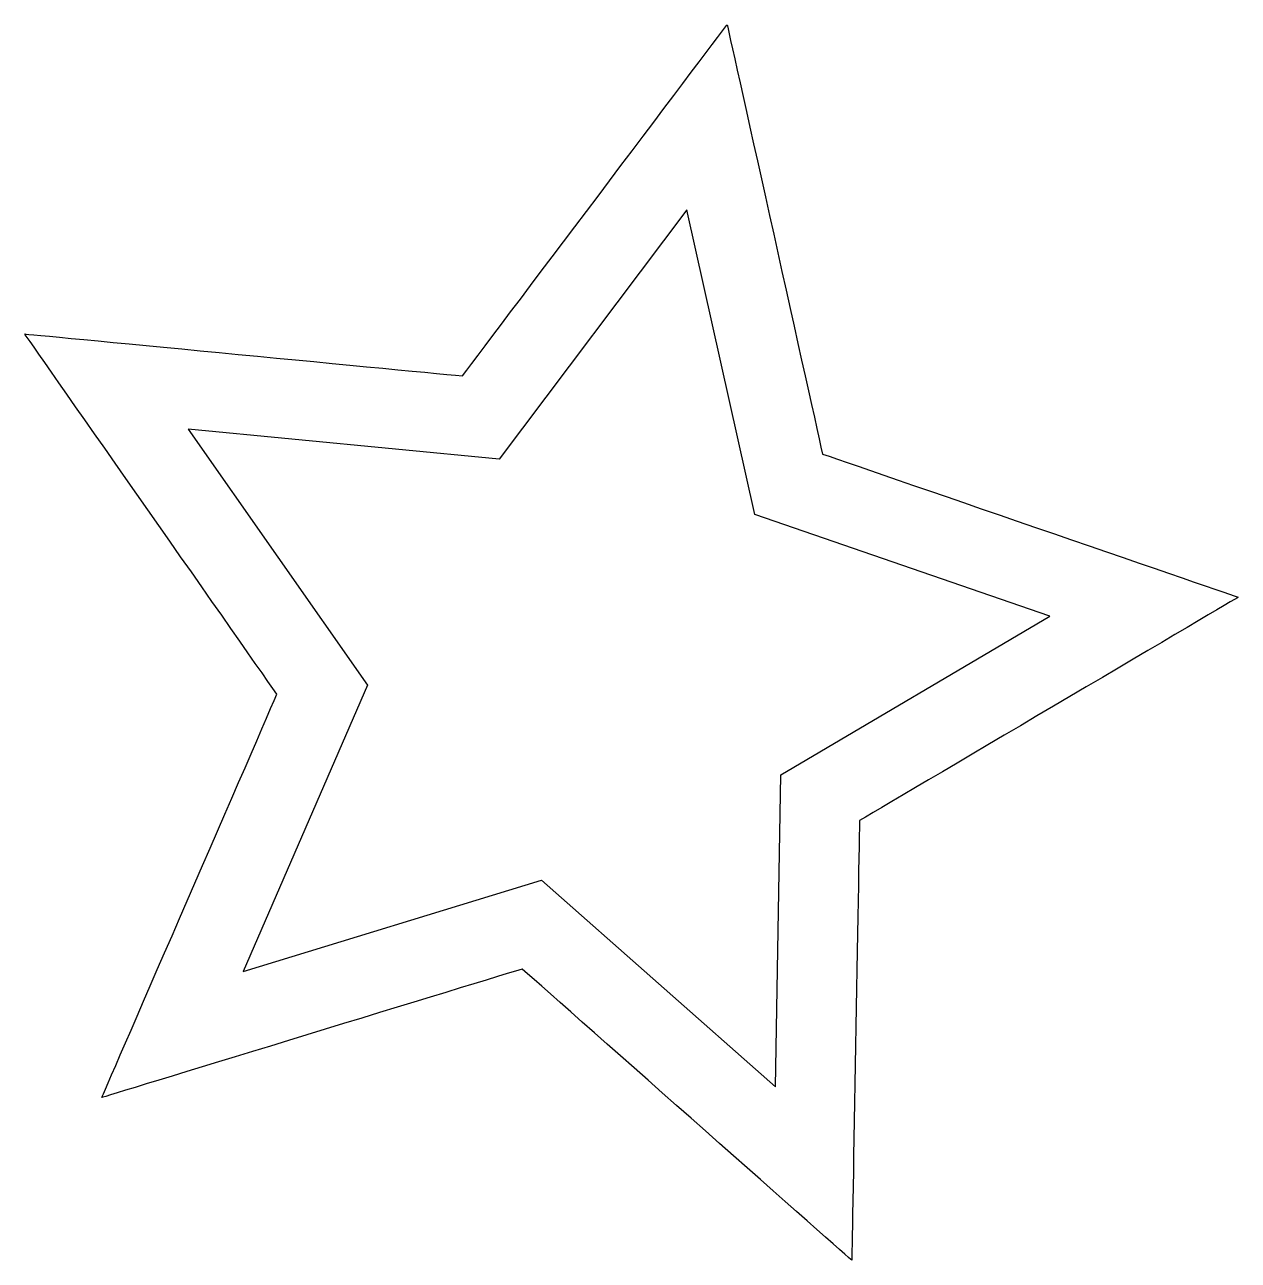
# Model space of a CAD drawing. Header units: centimetres. Extents: x -10.3 to 10.3, y -10.5 to 10.5.
import ezdxf

# ---------------------------------------------------------------- set-up
doc = ezdxf.new("R2010")
doc.units = ezdxf.units.CM
doc.header["$MEASUREMENT"] = 0
doc.layers.add('Camada 1', color=7, linetype='Continuous')

msp = doc.modelspace()

# ---------------------------------------------------------------- linework, layer by layer
at = {"layer": 'Camada 1'}
msp.add_open_spline([(-2.87808, 4.53885), (-3.98529, 4.64497), (-10.33087, 5.25304), (-10.33087, 5.25304), (-10.33087, 5.25304), (-10.33087, 5.25304), (-6.67504, 0.03106), (-6.03708, -0.88027), (-6.03708, -0.88027), (-6.48018, -1.90058), (-9.01935, -7.74756), (-9.01935, -7.74756), (-9.01935, -7.74756), (-9.01935, -7.74756), (-2.92306, -5.88447), (-1.85933, -5.5593), (-1.85933, -5.5593), (-1.02589, -6.29601), (3.75026, -10.5177), (3.75026, -10.5177), (3.75026, -10.5177), (3.75026, -10.5177), (3.86223, -4.14426), (3.88171, -3.03203), (3.88171, -3.03203), (4.83985, -2.46693), (10.33088, 0.7708), (10.33088, 0.7708), (10.33088, 0.7708), (10.33088, 0.7708), (4.30404, 2.84672), (3.25209, 3.20907), (3.25209, 3.20907), (3.01088, 4.29501), (1.62848, 10.51769), (1.62848, 10.51769), (1.62848, 10.51769), (1.62848, 10.51769), (-2.20842, 5.42721), (-2.87808, 4.53885)], degree=3, knots=[0, 0, 0, 0, 0.09090909, 0.09090909, 0.09090909, 0.09090909, 0.18181818, 0.18181818, 0.18181818, 0.18181818, 0.27272727, 0.27272727, 0.27272727, 0.27272727, 0.36363636, 0.36363636, 0.36363636, 0.36363636, 0.45454545, 0.45454545, 0.45454545, 0.45454545, 0.54545455, 0.54545455, 0.54545455, 0.54545455, 0.63636364, 0.63636364, 0.63636364, 0.63636364, 0.72727273, 0.72727273, 0.72727273, 0.72727273, 0.81818182, 0.81818182, 0.81818182, 0.81818182, 1, 1, 1, 1], dxfattribs=at)
at = {"layer": 'Camada 1', "color": 7}
msp.add_open_spline([(2.45126, -7.56669), (2.45126, -7.56669), (-1.53122, -4.04672), (-1.53122, -4.04672), (-1.53122, -4.04672), (-1.53122, -4.04672), (-6.61427, -5.60001), (-6.61427, -5.60001), (-6.61427, -5.60001), (-6.61427, -5.60001), (-4.49696, -0.72491), (-4.49696, -0.72491), (-4.49696, -0.72491), (-4.49696, -0.72491), (-7.54526, 3.62937), (-7.54526, 3.62937), (-7.54526, 3.62937), (-7.54526, 3.62937), (-2.25436, 3.1223), (-2.25436, 3.1223), (-2.25436, 3.1223), (-2.25436, 3.1223), (0.94483, 7.36674), (0.94483, 7.36674), (0.94483, 7.36674), (0.94483, 7.36674), (2.0977, 2.17816), (2.0977, 2.17816), (2.0977, 2.17816), (2.0977, 2.17816), (7.12285, 0.44725), (7.12285, 0.44725), (7.12285, 0.44725), (7.12285, 0.44725), (2.54447, -2.25245), (2.54447, -2.25245), (2.54447, -2.25245), (2.54447, -2.25245), (2.45126, -7.56669), (2.45126, -7.56669)], degree=3, knots=[0, 0, 0, 0, 0.09090909, 0.09090909, 0.09090909, 0.09090909, 0.18181818, 0.18181818, 0.18181818, 0.18181818, 0.27272727, 0.27272727, 0.27272727, 0.27272727, 0.36363636, 0.36363636, 0.36363636, 0.36363636, 0.45454545, 0.45454545, 0.45454545, 0.45454545, 0.54545455, 0.54545455, 0.54545455, 0.54545455, 0.63636364, 0.63636364, 0.63636364, 0.63636364, 0.72727273, 0.72727273, 0.72727273, 0.72727273, 0.81818182, 0.81818182, 0.81818182, 0.81818182, 1, 1, 1, 1], dxfattribs=at)

doc.saveas('drawing.dxf')
